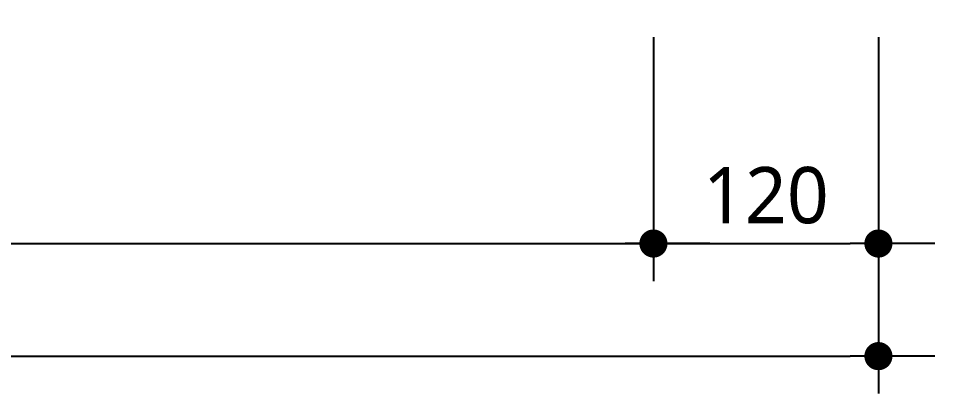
# Model space of a CAD drawing. Header units: millimetres. Extents: x 232323 to 272954, y -5343 to 8721.
# Drawn here: x 246986.1 to 247474.8, y -4727 to -4527 of the extents above; entities that cross this region are included whole.
import ezdxf

# ---------------------------------------------------------------- set-up
doc = ezdxf.new("R2010")
doc.units = ezdxf.units.MM
doc.header["$MEASUREMENT"] = 0
doc.layers.get('0').update_dxf_attribs({"linetype": 'CONTINUOUS'})
doc.layers.add('A-DIMS', color=7, linetype='CONTINUOUS', lineweight=25)
doc.styles.add('HY울릉도L', font='')
doc.styles.add('맑은고딕', font='malgun.ttf')
doc.styles.get('HY울릉도L').set_extended_font_data('HYwulM')
doc.dimstyles.new('CDIM', dxfattribs={"dimtxt": 3, "dimasz": 1.5, "dimexe": 2, "dimexo": 1, "dimgap": 1, "dimtad": 1, "dimdec": 0, "dimrnd": 0.5, "dimzin": 0, "dimdsep": 32, "dimlunit": 6, "dimtxsty": 'HY울릉도L', "dimblk1": '_CIDOT', "dimblk2": '_CIDOT', "dimsah": 1, "dimcen": 5.5, "dimclrd": 2, "dimclre": 2, "dimclrt": 7, "dimadec": 0, "dimazin": 0, "dimtfac": 1, "dimtdec": 0, "dimtix": 1, "dimtmove": 2, "dimatfit": 1, "dimldrblk": '_CIDOT', "dimfxl": 1, "dimtolj": 1, "dimtzin": 0, "dimlwd": -1, "dimarcsym": 0})

# ---------------------------------------------------------------- blocks, each defined once
blk = doc.blocks.new('_CIDOT')
at = {"color": 0, "linetype": 'ByBlock'}
blk.add_line((2, 0), (-1, 0), dxfattribs=at)
at = {"color": 0, "linetype": 'ByBlock', "const_width": 0.5}
blk.add_lwpolyline([(-0.25, 0, 1), (0.25, 0, 1)], format="xyb", close=True, dxfattribs=at)
blk = doc.blocks.new('*D145')
at = {"layer": 'A-DIMS', "lineweight": -2, "transparency": 16777216}
for p, q in [((245406.08, -4536.96), (245406.08, -4726.96)), ((247444.82, -4628.64), (247444.82, -4726.96))]:
    blk.add_line(p, q, dxfattribs=at)
at = {"layer": 'A-DIMS', "transparency": 16777216}
blk.add_line((245421.08, -4706.96), (247429.82, -4706.96), dxfattribs=at)
at = {"layer": 'A-DIMS', "transparency": 16777216, "xscale": 15, "yscale": 15, "zscale": 15, "rotation": 180}
blk.add_blockref('_CIDOT', (245406.08, -4706.96), dxfattribs=at)
at = {"layer": 'A-DIMS', "transparency": 16777216, "xscale": 15, "yscale": 15, "zscale": 15}
blk.add_blockref('_CIDOT', (247444.82, -4706.96), dxfattribs=at)
at = {"layer": 'A-DIMS', "color": 3, "transparency": 16777216, "insert": (246425.45, -4681.46), "char_height": 30, "attachment_point": 5, "style": '맑은고딕'}
blk.add_mtext('\\A1;W+240', dxfattribs=at)
blk = doc.blocks.new('*D146')
at = {"layer": 'A-DIMS', "lineweight": -2, "transparency": 16777216}
for p, q in [((245526.08, -4536.96), (245526.08, -4666.96)), ((247324.82, -4536.96), (247324.82, -4666.96))]:
    blk.add_line(p, q, dxfattribs=at)
at = {"layer": 'A-DIMS', "transparency": 16777216}
blk.add_line((245541.08, -4646.96), (247309.82, -4646.96), dxfattribs=at)
at = {"layer": 'A-DIMS', "transparency": 16777216, "xscale": 15, "yscale": 15, "zscale": 15, "rotation": 180}
blk.add_blockref('_CIDOT', (245526.08, -4646.96), dxfattribs=at)
at = {"layer": 'A-DIMS', "transparency": 16777216, "xscale": 15, "yscale": 15, "zscale": 15}
blk.add_blockref('_CIDOT', (247324.82, -4646.96), dxfattribs=at)
at = {"layer": 'A-DIMS', "color": 3, "transparency": 16777216, "insert": (246425.45, -4621.46), "char_height": 30, "attachment_point": 5, "style": '맑은고딕'}
blk.add_mtext('\\A1;{\\f@Malgun Gothic|b0|i0|c129|p50;OPENING WIDTH=W}', dxfattribs=at)
blk = doc.blocks.new('*D147')
at = {"layer": 'A-DIMS', "lineweight": -2, "transparency": 16777216}
for p, q in [((247324.82, -4536.96), (247324.82, -4666.96)), ((247444.82, -4536.96), (247444.82, -4666.96))]:
    blk.add_line(p, q, dxfattribs=at)
at = {"layer": 'A-DIMS', "transparency": 16777216}
blk.add_line((247339.82, -4646.96), (247429.82, -4646.96), dxfattribs=at)
at = {"layer": 'A-DIMS', "transparency": 16777216, "xscale": 15, "yscale": 15, "zscale": 15, "rotation": 180}
blk.add_blockref('_CIDOT', (247324.82, -4646.96), dxfattribs=at)
at = {"layer": 'A-DIMS', "transparency": 16777216, "xscale": 15, "yscale": 15, "zscale": 15}
blk.add_blockref('_CIDOT', (247444.82, -4646.96), dxfattribs=at)
at = {"layer": 'A-DIMS', "color": 3, "transparency": 16777216, "insert": (247384.82, -4621.37), "char_height": 30, "attachment_point": 5, "style": '맑은고딕'}
blk.add_mtext('\\A1;120', dxfattribs=at)

msp = doc.modelspace()

# ---------------------------------------------------------------- dimensions: what is measured, and where the dimension line sits
at = {"layer": 'A-DIMS'}
dim = msp.add_linear_dim(base=(247444.82, -4706.96), p1=(245406.08, -4526.96), p2=(247444.82, -4618.64), text='W+240', dimstyle='CDIM', override={"dimscale": 10, "dimtxsty": '맑은고딕', "dimclrd": 256, "dimclre": 256, "dimclrt": 3}, dxfattribs=at)
dim.commit()
dim.dimension.update_dxf_attribs({"geometry": '*D145', "text_midpoint": (246425.45, -4681.46)})
dim = msp.add_linear_dim(base=(247324.82, -4646.96), p1=(245526.08, -4526.96), p2=(247324.82, -4526.96), angle=180, text='{\\f@Malgun Gothic|b0|i0|c129|p50;OPENING WIDTH=W}', dimstyle='CDIM', override={"dimscale": 10, "dimtxsty": '맑은고딕', "dimclrd": 256, "dimclre": 256, "dimclrt": 3}, dxfattribs=at)
dim.commit()
dim.dimension.update_dxf_attribs({"geometry": '*D146', "text_midpoint": (246425.45, -4621.46)})
dim = msp.add_linear_dim(base=(247444.82, -4646.96), p1=(247324.82, -4526.96), p2=(247444.82, -4526.96), dimstyle='CDIM', override={"dimscale": 10, "dimtxsty": '맑은고딕', "dimclrd": 256, "dimclre": 256, "dimclrt": 3}, dxfattribs=at)
dim.commit()
dim.dimension.update_dxf_attribs({"geometry": '*D147', "text_midpoint": (247384.82, -4621.37)})

doc.saveas('drawing.dxf')
